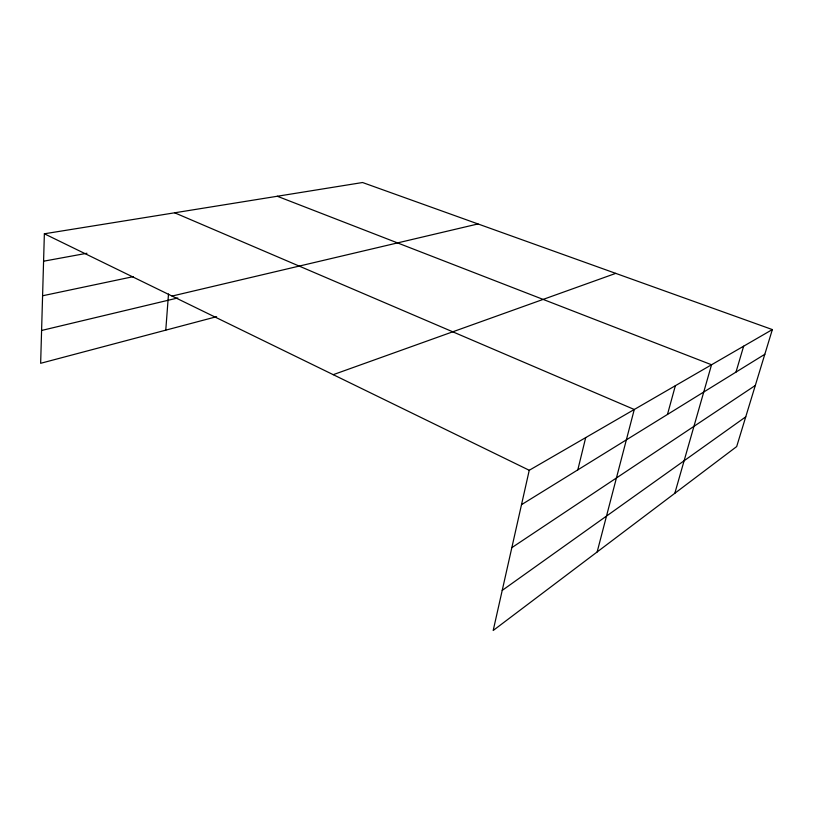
<?xml version="1.0" encoding="UTF-8"?>
<svg xmlns="http://www.w3.org/2000/svg" width="813" height="813" viewBox="0 0 813 813"><rect width="100%" height="100%" fill="white"/><g stroke="black" fill="none" stroke-linecap="round" stroke-linejoin="round"><path stroke-width="1.22" d="M772.35 329.57L529.243 470.28L493.196 630.481L736.68 446.571L772.35 329.57L362.557 182.519L44.369 233.788L40.65 363.299L216.614 316.684M165.771 330.149L168.504 294.001M577.809 469.863L585.695 437.607M597.149 551.966L634.272 409.488L174.653 212.793M667.483 414.437L675.359 385.708M674.82 493.298L711.538 364.763L277.314 196.258M735.989 372.1L743.651 346.175M502.221 590.401L745.745 416.845M511.834 547.647L755.307 385.474M521.509 504.67L764.82 354.275M333.218 374.671L615.736 273.371M41.595 330.464L177.803 297.965M172.061 296.064L477.993 223.941M42.591 295.769L133.413 276.613M43.587 261.207L86.95 253.26M44.369 233.788L529.243 470.28"/></g></svg>
